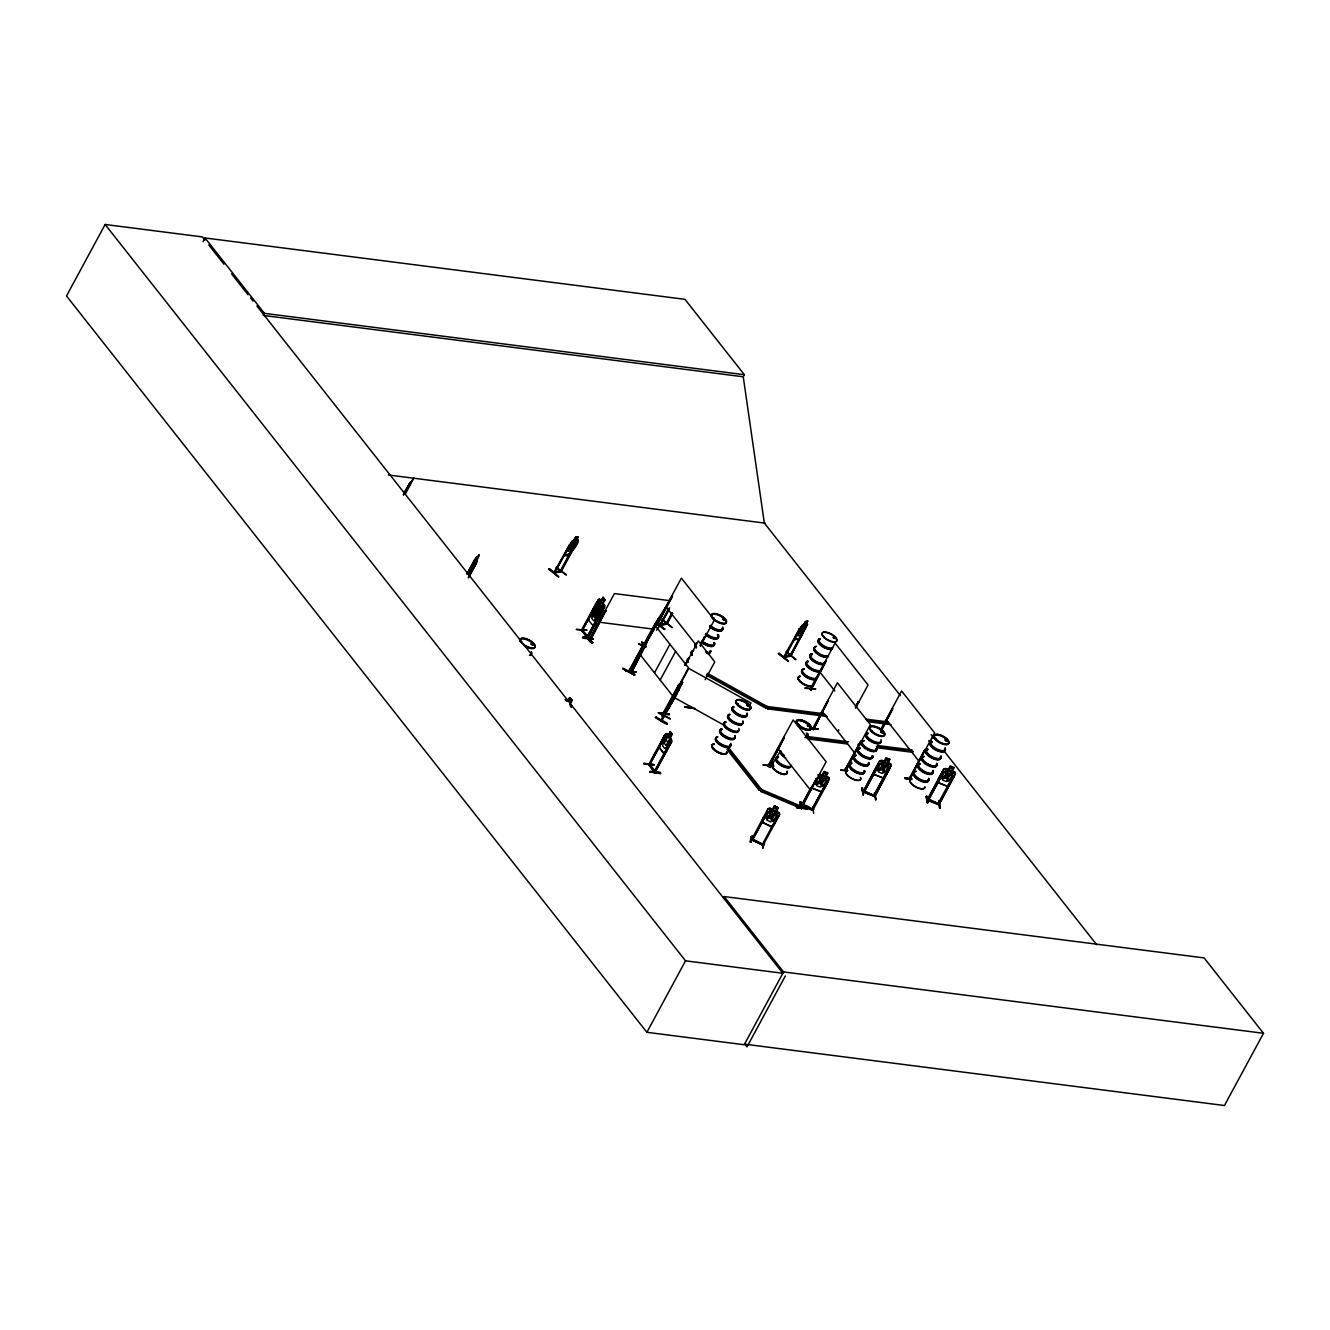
<?xml version="1.0" encoding="UTF-8"?>
<svg xmlns="http://www.w3.org/2000/svg" width="1330" height="1330" viewBox="0 0 1330 1330"><rect width="100%" height="100%" fill="white"/><g stroke="black" fill="none" stroke-linecap="round" stroke-linejoin="round"><path stroke-width="1.5" d="M469.307 575.508L471.219 572.548L469.307 575.508L469.324 570.853L471.352 566.73M469.44 575.574L469.324 570.853M474.727 564.635L468.941 575.358M474.744 559.265L467.013 573.562M477.054 561.46L477.121 556.738L476.29 557.337M478.002 557.968L478.65 555.607L478.634 556.805M468.393 577.336L476.423 562.224L479.016 554.51L476.921 558.151M588.608 620.179L589.788 615.79L588.492 620.162L593.463 626.231L601.094 614.094L600.994 612L596.189 605.998L594.909 606.347M601.094 614.094L600.994 612M571.252 707.41L571.285 705.449M571.468 707.46L571.501 705.382M583.006 630.038C579.099 627.76 587.328 637.319 587.877 637.968L604.568 607.228L604.485 605.133L599.764 599.132L598.384 599.464L592.083 613.296L596.837 619.348L599.481 616.655M604.568 607.228L604.601 605.15M648.591 764.6L654.759 772.431L671.567 741.591L671.6 739.646L666.978 733.562L665.582 733.894L660.478 743.354L659.514 747.693L664.169 753.611M650.237 764.451C646.197 762.24 654.56 771.733 655.125 772.414L671.783 741.658L670.436 737.818M764.551 843.004L764.201 842.09L762.772 848.141L764.251 842.189M762.738 848.041L764.085 842.688M714.193 642.905A8.346 3.408 28.4 0 1 710.835 645.732L710.985 645.532M812.713 806.994L813.677 813.345M874.741 792.746L876.021 799.978L874.675 792.663M875.556 799.712L874.359 793.262M939.213 801.691L940.194 808.175L938.864 800.86L939.529 807.925M939.695 807.859L938.747 801.458M644.701 642.756L628.957 671.816L653.828 625.815L669.406 601.193L644.152 646.929M664.019 715.69L660.977 720.494L676.77 691.484M662.373 719.364L662.074 719.68M661.609 720.727L682.589 682.157L664.019 716.654L679.78 687.593M644.518 646.596L641.825 641.958M874.359 770.436L873.81 774.459L883.053 778.033L886.146 775.008L891.083 765.498M950.335 783.204L947.226 786.246L937.983 782.589L938.531 778.565L943.635 769.122L945.697 768.424L954.857 772.032L955.439 773.777L938.814 804.766L927.06 800.161L943.735 769.222M937.999 782.655L938.664 778.599M643.903 647.344L644.751 645.831M658.882 713.262L669.372 713.961L659.098 712.647M650.004 771.882L660.528 773.478L649.871 771.832L660.478 772.514M660.495 772.614L650.22 771.267M796.737 806.728L796.77 807.576L796.72 806.612L807.027 807.942L807.027 808.923M806.778 808.457L796.404 807.21M840.793 770.12L847.16 770.353M904.965 778.316L911.133 778.948M905.181 777.784L911.349 778.549M593.047 638.6C571.967 639.381 588.259 633.396 593.263 639.132M710.985 645.649L711.001 645.615A8.346 3.408 28.4 0 1 701.741 641.309M750.619 842.356L752.215 836.287L750.619 842.356L751.267 836.553L750.619 842.156M750.054 841.973L751.35 836.52M751.965 838.764L762.273 844.118L752.049 838.848M767.909 811.716L766.878 811.001L767.909 811.716L752.315 840.294L767.959 811.516M777.501 816.155L778.532 816.869L777.501 816.155L762.173 844.766M763.769 844.467C760.461 843.02 765.714 844.301 762.938 845.448L779.679 814.442L779.114 812.58L769.97 808.158L767.909 808.79L751.483 839.895L752.115 838.548M751.483 839.862L763.254 845.315M772.497 809.438L774.409 805.864L778.333 807.776L774.409 805.864M774.559 823.935L771.467 826.844L762.273 822.322L762.805 818.166L762.406 822.306L771.45 826.628L774.459 823.802L779.53 814.426L778.981 812.73M660.977 720.494L661.775 718.965M521.543 642.623L522.291 642.839M521.958 643.022L521.609 642.872M522.175 642.44L521.992 643.171M533.247 644.917L531.119 644.036L532.632 643.687M532.249 644.734L533.264 645.083M533.363 644.984L531.119 643.737M713.761 617.918L713.961 618.799M713.961 618.184L713.229 618.467M713.861 618.899A8.346 3.408 28.4 0 1 717.02 613.895A8.346 3.408 28.4 0 1 726.38 622.473A8.346 3.408 28.4 0 1 713.861 618.899L713.213 618.184M722.539 619.115L724.185 620.279M724.368 619.414L724.684 620.013C723.088 617.369 725.831 621.675 723.57 620.063M738.017 704.152L737.136 704.085L737.917 703.753M737.219 703.952L738.266 704.8A8.296 3.392 28.4 0 0 750.752 708.408A8.296 3.392 28.4 0 0 741.458 699.896A8.296 3.392 28.4 0 0 738.316 704.85L738.266 703.952M738.316 704.135L737.685 703.736M747.992 706.263L746.845 705.349L747.576 704.784M746.995 705.249L748.358 705L748.99 706.396M747.244 705.382L748.657 705.266M747.975 706.047L748.956 705.764M797.601 724.484L798.865 725.016A8.312 3.392 28.4 0 0 811.217 728.707A8.312 3.392 28.4 0 0 801.89 720.162A8.312 3.392 28.4 0 0 798.748 725.133L797.651 724.251L798.748 724.434M824.417 636.638L823.536 636.638M809.521 726.429L807.426 725.548L808.374 725.133M807.892 726.03C808.324 723.919 806.312 726.18 808.424 726.562M833.993 637.286L834.874 638.217M834.359 637.918L833.544 637.203L834.442 637.452M834.708 637.386L834.858 638.3L833.927 637.02M835.174 637.885L834.359 638.35M835.29 638.533L835.14 637.768M871.034 730.735L872.314 731.184L871.2 730.951M871.466 730.552L871.017 730.552M880.676 731.733L882.854 732.93M881.507 731.517L881.823 731.433M935.904 738.798L936.486 739.48L935.389 738.632M935.855 739.463L935.306 738.749L936.42 739.53A8.346 3.408 28.4 0 1 939.479 734.625A8.346 3.408 28.4 0 1 948.839 743.204A8.346 3.408 28.4 0 1 936.32 739.63L936.054 738.915M935.555 738.915L936.42 738.882M945.514 740.477C944.915 738.3 948.34 741.658 945.879 740.611M946.012 739.63L945.663 740.594L944.998 739.696M600.163 606.081L599.863 606.812M593.38 608.924L592.083 613.296M666.679 751.084L664.052 753.778L659.281 747.726L660.628 743.37M410.189 482.225L403.539 494.594M403.988 492.964L410.421 482.374L403.788 494.727M405.318 494.029L413.813 478.135M556.322 567.345L566.248 575.042M566.198 574.66L556.206 567.461M662.423 619.314L672.132 627.527L662.091 619.88M786.279 651.368L795.988 659.514M786.346 651.8L795.589 659.68M590.587 639.713L589.473 639.531L590.603 639.663L605.749 610.786L604.817 610.686L589.356 639.264C588.575 637.103 592.981 639.065 590.038 638.483M565.749 552C562.174 564.236 580.129 543.405 577.918 540.811L577.769 539.781L577.819 540.878M789.837 655.74L790.868 656.056L807.493 624.236L799.845 638.417L794.309 639.78L795.456 636.339M794.442 639.663L800.627 627.062M471.202 572.632L477.121 561.36M684.75 707.045L695.141 708.607L684.651 707.161L693.213 707.61M576.239 542.623L560.395 571.667C560.279 569.174 562.657 570.487 560.595 571.667M666.513 622.773L667.095 623.088M783.503 657.352L790.436 655.607M790.352 654.826L791.483 654.892M403.322 494.793L410.355 482.358M404.736 493.796L413.564 478.002M676.887 693.196L678.017 690.935L675.574 695.39M658.383 712.647L670.303 718.699M673.579 699.547L672.531 701.642M670.087 705.798L679.181 689.173L677.968 690.869M638.616 643.62L645.383 647.195L641.642 642.473M675.989 694.925L671.401 702.423L673.03 699.314M671.517 702.489L672.997 699.397M672.614 701.492L675.673 695.59L675.224 696.388M674.443 697.535L673.828 698.549M668.059 709.472L670.254 705.781L667.926 709.405L669.672 706.446M675.274 695.873L674.111 697.884L677.402 692.315M671.517 702.938L670.503 704.767L673.329 699.763M204.986 240.148L202.459 236.923L105.137 224.487L66.5 295.958L646.895 1032.296L744.202 1044.748L783.57 971.931L724.152 896.553L723.437 897.9M203.058 241.628L205.036 237.97L684.967 299.333L744.368 374.711L743.254 376.789L764.334 523.039L900.377 695.64M205.036 237.97L264.437 313.348L263.307 315.426L743.254 376.789M467.013 574.111L476.456 557.287L467.429 574.294M468.393 577.868L476.439 563.255M549.257 568.691L558.667 576.987L549.34 568.625L548.625 569.323M560.794 570.919C547.428 574.776 555.79 568.974 554.743 573.064L569.855 544.203L553.679 572.964L560.728 571.185M570.188 544.469L554.012 573.23L572.282 541.127L570.853 542.574M575.674 537.137L568.542 548.858L568.193 551.385L570.387 550.836L573.08 547.744L576.638 541.177L576.09 540.296C581.459 534.61 573.912 536.489 573.895 540.828M571.734 549.938L560.063 571.401M576.422 629.522L587.062 630.254L576.422 629.356M596.921 601.659L581.426 630.32L582.025 631.002L597.835 602.407L596.921 601.659L597.835 602.407M599.847 599.298L598.417 599.597L581.991 630.387M581.975 630.919L597.486 602.357M582.025 630.952L582.972 629.938M601.077 601.01L603.089 597.303L605.117 599.863L602.972 603.404L603.471 605.882L599.93 612.448L597.386 613.978L595.491 611.567L596.006 607.461L599.547 600.894L601.193 601.01L603.105 597.502M586.563 634.875L585.665 635.391M597.536 607.876L595.857 607.76L592.316 614.327L591.833 618.417L593.762 620.827L596.306 619.298L599.863 612.748L599.464 610.27L601.609 606.746L599.431 604.153L601.609 606.746M604.369 607.162L587.511 637.984L586.929 637.286L602.424 608.625L603.338 609.389L602.424 608.625M602.789 608.675L586.929 637.286M587.361 637.835L588.06 636.322L586.979 637.303M590.454 639.73L605.749 610.786M592.781 642.723C589.157 644.917 579.065 623.471 592 643.171M591.917 643.255L592.814 642.723L586.53 634.859M567.976 701.243C568.625 693.512 574.776 701.126 569.971 703.653L570.354 706.114M566.43 701.143L568.093 701.259L569.988 697.735M571.767 700.129L569.872 703.653L571.401 705.465M645.299 647.311L638.55 643.77L645.532 646.879M625.632 671.218L636.239 671.883M644.302 642.54L628.558 671.6L629.406 670.087M643.388 646.264L658.899 617.602L660.046 617.985L658.899 617.602M647.012 640.245C645.715 645.914 641.742 646.762 645.083 645.565M651.667 631.65L659.115 617.868M630.57 671.899L681.392 578.134L714.376 619.98L700.328 645.964M647.012 642.091L631.019 671.949L631.683 672.731L631.135 672.032M654.942 627.411L672.348 595.557L657.452 624.851L657.386 623.005M631.285 672.697L646.48 643.371L631.584 672.664L630.669 671.983M657.103 624.801L672.564 596.222M631.584 670.852C632.714 674.21 630.603 669.821 631.617 671.484M659.098 626.28L668.325 609.29M669.638 607.777L659.896 625.665L669.306 609.406M636.189 671.85L625.665 671.002M662.107 624.069L655.873 623.305M634.593 674.925L634.925 674.343C598.483 655.574 658.782 688.042 622.789 668.674L634.476 675.125M667.178 622.573L666.446 624.136L666.546 622.656M666.014 623.803L671.816 613.08M672.465 612.914L666.48 624.086M660.145 625.699L667.028 624.003L672.797 613.18M664.584 629.273L658.367 623.704M657.735 624.302L664.235 629.423L664.867 628.807M654.493 672.864L669.954 644.269M660.162 680.062L675.623 651.467M684.834 665.116L688.907 658.284L685.465 665.515M685.183 665.166L698.3 640.91L714.792 661.841L705.133 679.697M686.047 663.753L688.541 658.234M664.002 711.999L663.038 713.113L678.899 684.501L663.82 714.326L665.116 715.041L663.969 714.16L688.79 668.425L751.018 702.988L749.089 706.562M700.694 643.537L704.784 636.688L700.694 646.014M678.899 684.501L664.102 713.878M700.129 645.299L704.784 636.688M655.507 625.948L688.491 667.793L663.72 713.844L663.421 712.232M661.891 716.172L665.299 711.916M669.356 713.911L669.372 714.942L658.749 713.229M654.177 764.634L643.953 763.387M664.102 736.089L648.608 764.75L649.206 765.448L665.033 736.837L664.102 736.089L665.033 736.837M650.154 764.368L649.273 765.465L664.668 736.803M668.292 735.44L670.303 731.733L668.408 735.457L666.762 735.34L663.205 741.907L662.706 745.997L664.601 748.408L667.128 746.878L670.686 740.311L670.303 737.851L672.332 734.31L670.187 731.716M669.672 743.071L670.586 743.819L669.672 743.071L654.161 771.733L654.759 772.431L654.543 770.835M670.021 743.121L654.742 771.799M689.672 706.612C690.054 707.211 690.652 706.629 689.622 707.394M689.505 707.71L690.287 706.396M655.125 770.668L655.108 772.331M783.403 657.436L799.596 628.674L784.5 657.619L802.007 625.599M784.999 656.538L784.201 657.236M805.864 624.535L806.379 625.632L802.821 632.199L800.128 635.308L797.917 635.856L801.824 626.763L805.514 621.675L807.875 621.11L805.415 621.592L803.503 625.117L801.874 625.615L807.393 624.369M805.83 624.751L807.759 621.01M789.887 655.79L800.494 636.189M805.664 627.527L790.319 656.139M790.369 656.172L805.98 627.095M706.396 675.125L766.08 708.292L767.144 706.496L824.617 713.844M827.376 716.521L767.859 708.907L767.144 706.496L707.444 673.329M763.287 765.199L773.877 765.864M805.199 688.342L815.789 689.007L804.916 687.859M773.462 762.24L770.22 767.377L767.942 766.113L793.162 719.929L826.146 761.791L801.358 807.825L801.591 805.963M768.84 766.03L784.118 737.352L769.322 766.712L768.674 765.881M768.723 765.964L769.156 764.817M768.69 766.512L784.318 738.017M811.167 689.771L810.585 689.073L826.03 660.495L811.25 689.854M810.153 688.957L810.785 689.738L826.246 661.16M769.289 766.728L768.807 764.767L769.505 765.648M810.851 689.821L811.15 687.976L810.236 689.106L835.074 643.072L868.058 684.933L855.506 708.159M770.22 767.377L780.427 751.084A8.446 3.441 28.4 0 0 784.268 755.989M728.175 747.144L761.575 789.521L761.093 790.419L759.098 790.153L759.58 789.255L728.74 750.153M800.693 807.111L816.537 778.499L801.225 808.49L761.142 791.599L761.575 789.521L759.58 789.255M752.248 836.304L751.267 836.57M646.895 1032.296L685.532 960.825L105.137 224.487M813.561 729.588L813.495 727.759L813.561 729.588L828.39 700.212L813.195 729.538L812.563 728.757L837.418 682.789L870.402 724.651L845.514 770.635L846.113 769.571M813.478 729.438L828.39 700.212M774.476 806.047L772.564 809.621L769.987 809.787L766.429 816.354L766.878 820.111L770.536 821.89L774.027 820.028L777.568 813.461L776.238 811.333L778.15 807.825M817.817 729.156L809.854 727.71M812.58 728.823L818.15 728.74M776.221 811.4L778.333 807.776M838.632 729.754L838.665 730.785M800.843 801.757L799.862 802.106L801.525 808.823L800.776 801.757M802.771 805.132C797.136 803.337 812.231 810.319 812.78 810.319L828.324 781.491L827.243 781.059L811.699 809.837L813.594 809.305L812.78 810.286M800.66 806.961L810.785 787.659M816.537 778.499L801.092 807.077L801.674 807.776M855.306 706.745L858.465 701.625L856.237 707.51M802.206 806.18C802.156 800.344 825.631 817.817 801.574 804.434M855.672 706.795L858.465 701.625M824.184 771.666L822.289 775.191L819.679 775.523L816.121 782.09L816.57 785.664L820.244 787.094L823.736 785.033L827.277 778.482L825.947 776.537M829.255 779.313L828.706 777.601L825.963 776.604L828.041 772.963L824.118 771.433L822.273 775.124L817.717 774.841M827.243 781.059L811.899 809.671M812.863 810.02L813.561 809.089M845.564 770.602L845.498 768.773L846.495 769.588M844.999 769.97L860.809 741.359L846.013 770.718L845.348 769.887L845.93 770.635M860.809 741.359L844.932 769.821M881.042 729.039L901.607 691.001L934.591 732.847L909.687 778.831M881.391 729.073L892.563 708.425L881.025 731.5M892.763 709.09L880.676 731.467L882.006 731.5M863.137 792.082L874.741 796.554L891.233 765.498L890.668 763.769L881.507 760.211L879.463 760.976L863.02 792.048L878.432 763.187L879.546 763.836L863.918 792.082M879.512 763.603L864.084 792.414M863.37 795.074L861.724 788.324L863.37 795.074L862.671 788.008L861.707 788.358M889.703 759.264L887.808 762.855L889.122 764.717L885.58 771.284L882.089 773.345L878.415 771.915L877.966 768.341L881.524 761.774L884.117 761.359L885.963 757.684L889.886 759.197L887.991 762.722M889.088 767.31L873.544 796.088L889.088 767.31L890.169 767.743L874.874 796.604M785.332 975.971L747.011 1046.843L744.916 1044.2M911.366 779.463L905.198 778.615L905.165 777.684M910.202 778.931L924.982 749.555L909.703 778.25M924.982 749.555L909.471 778.067M926.495 796.67L927.542 803.27L925.896 796.537L926.877 796.221M927.226 800.244L942.604 771.383L943.735 772.032L928.157 800.643L943.702 771.816M952.18 771.001L954.076 767.41L950.135 765.881L948.307 769.638L945.697 768.624M948.24 769.405L945.697 769.987L942.155 776.554L942.604 780.128L946.262 781.541L949.753 779.496L953.311 772.93L951.981 771.001L953.876 767.476M939.047 804.8L954.341 775.939L953.261 775.523L937.716 804.284C937.367 802.256 941.141 804.151 938.315 803.287M950.218 783.137L955.273 773.711M724.152 896.553L1204.099 957.916L1263.5 1033.294L1224.448 1105.513L744.517 1044.15M673.811 699.098L671.318 703.653M674.426 698.001L676.92 693.495L674.177 698.483M655.225 717.668C678.15 728.557 662.357 724.052 655.69 716.853L667.377 723.287L666.895 724.135M675.108 696.155L676.205 694.227M679.198 688.292L678.217 690.037M677.851 691.234L679.048 689.106M672.016 701.957L672.864 700.528M645.017 646.546L643.803 646.513M662.456 716.571L665.515 711.317M665.682 713.994L664.634 713.146L665.515 714.293M638.383 654.393L653.944 629.772M655.241 627.394L657.303 624.136L659.58 625.383L666.579 623.571M656.471 630.287L660.162 625.183M658.317 712.797L670.154 718.981M682.706 682.224L681.758 683.736M679.032 688.308L682.14 683.238M679.181 688.491L680.079 687.078M676.538 693.645L674.759 697.02M661.559 720.694L664.435 715.906M766.08 708.292L767.144 706.496M767.942 766.113L779.247 748.125M548.642 569.29L558.65 576.904M778.366 653.762L788.407 661.442L779.064 653.096L778.349 653.795M778.782 653.562L788.441 661.309M472.865 568.791L471.352 570.62L472.882 564.951L477.054 558.218M596.854 619.165L599.298 616.538M593.363 626.031L595.99 623.521M586.198 635.358L592.482 643.321M883.053 778.033L886.146 775.008M661.791 624.501L655.341 623.438M643.62 763.819L653.894 765.249M643.87 763.387L654.227 764.65M724.534 619.78L724.102 619.165M746.845 705.05L748.158 704.95M834.159 638.284L834.625 637.585M808.607 725.981L809.571 726.463M882.455 732.68C883.353 731.55 880.044 732.747 881.142 732.032M800.86 808.54L799.862 802.106M801.458 808.673L800.527 802.173L801.525 808.823M863.37 794.891L862.239 788.474M927.492 803.137L926.545 796.637M927.841 802.672L926.761 796.238M864.65 791.367L863.702 791.067M874.059 794.808L875.439 795.556L874.359 795.207M790.186 655.125L784.517 656.156M790.818 656.006L783.885 657.702M930.701 742.606L932.047 741.891L929.121 740.611M657.735 623.837L657.519 623.122M655.757 771.45L649.688 764.717M845.498 768.773L846.179 769.654M581.376 630.171L587.411 637.835M879.562 761.076L884.134 761.442M863.569 790.718L873.943 795.34L864.583 791.5M863.004 791.766L874.841 796.371M812.863 810.303L801.209 805.781M768.009 808.889L769.97 808.291M723.902 619.531L723.188 619.381M798.615 724.784L797.668 724.601M575.79 537.32L578.001 536.771L576.239 540.146M577.287 537.453L575.242 538.982L576.655 538.633M572.149 541.16L577.769 539.781M564.602 555.109L570.021 553.762M560.462 570.653L555.208 572.299M666.347 623.072L660.761 624.452L666.679 623.338M660.661 624.618L660.528 624.651M805.714 624.668L807.493 624.236M799.929 628.94L798.948 628.824M794.309 639.78L799.845 638.417L802.539 634.726M790.535 655.391L784.617 656.488M565.267 699.713L566.763 699.397L568.093 701.259M565.317 699.846L566.73 699.547M751.3 839.529L763.088 845.232M589.406 639.198L590.287 639.381M554.144 573.247L561.21 571.534L577.918 540.811M722.722 618.915L723.836 619.248M532.067 643.537L532.416 643.587M531.884 644.535L532.948 644.485M882.671 732.813L880.975 731.982M945.414 739.846L946.428 740.561M605.965 611.069L604.817 610.686M658.483 624.252L661.791 624.668M705.332 637.403L704.418 636.654M591.019 638.683L589.822 638.217M644.402 645.515L645.117 645.599M643.654 646.463L644.585 646.58M859.03 702.34L858.099 701.592M679.464 685.216L678.549 684.468M809.638 728.109L817.85 729.123M861.375 742.057L860.443 741.309M925.547 750.27L924.633 749.521M847.193 771.25L840.66 770.07M904.849 778.283L911.133 779.081M773.595 766.263L763.004 764.717M817.102 779.197L816.188 778.449M660.528 773.478L649.871 771.832M264.437 313.348L744.368 374.711M388.277 474.96L765.465 523.189M669.439 600.611L614.427 593.579L589.473 639.531L591.019 638.915M605.117 599.863L602.989 597.286M598.966 622.174L653.978 629.206M582.39 629.256L582.656 629.988M582.49 630.287L588.542 637.004L588.01 636.305M582.606 637.369L593.047 638.732M865.664 719.098L888.24 721.974M706.878 674.227L766.662 707.394L772.813 708.175M791.284 710.536L795.39 711.068M801.558 711.849L805.648 712.381M809.754 712.897L813.86 713.429M873.394 721.026L877.501 721.558M768.341 708.026L825.814 715.374M866.861 720.611L889.454 723.503M868.44 721.774L891.017 724.667M807.426 736.537L848.49 741.791M877.218 745.465L912.114 749.921M924.483 751.5L926.495 751.766M815.157 738.483L819.263 739.014M823.37 739.53L827.476 740.062M833.627 740.843L837.734 741.375M887.01 747.676L891.117 748.192M897.268 748.973L901.374 749.505M806.579 737.801L847.642 743.054M857.9 744.368L862.006 744.883M876.37 746.729L913.328 751.45M808.158 738.965L847.16 743.952M877.95 747.876L912.846 752.348M672.215 734.293L670.187 731.916M668.292 735.241L667.095 733.578L665.632 734.044L649.057 764.7M783.57 971.931L1263.5 1033.294M685.532 960.825L782.838 973.277L256.856 305.95M713.794 618.234L712.747 618.201L713.661 618.417M532.831 645.117L531.435 644.435M748.591 706.263L747.111 705.432M927.841 798.948L938.115 803.536L927.825 798.914M834.342 637.186L833.046 637.585L834.475 638.6M946.012 740.81L947.176 740.91L946.062 739.746M881.857 732.813L882.721 731.949M762.738 843.735L762.123 845.015M951.981 771.068L954.74 772.132M942.654 771.616L943.735 772.032M954.375 776.171L953.261 775.523M887.808 762.855L890.551 763.919M938.132 782.506L947.226 786.246M878.465 763.403L879.546 763.836M889.122 767.543L890.202 767.959M873.96 774.293L883.02 777.884M927.16 799.978L939.013 804.583M827.277 781.292L828.324 781.491M812.115 788.058L821.175 791.633M811.965 788.208L821.208 791.782L824.301 788.757L829.405 779.247L828.823 777.518L819.679 774.027M813.428 809.039L812.431 808.873M813.428 727.676L813.761 728.508M588.076 636.937L587.494 636.239M761.575 789.521L801.658 806.412L801.707 807.593L761.625 790.718M928.805 741.209L931.732 742.489M808.74 725.432L809.405 725.964M811.267 688.125L811.416 688.774M649.722 764.318L649.738 763.769M643.87 645.366L646.147 646.629M681.426 684.767L680.977 685.399M673.329 697.02L724.9 725.665M768.424 765.216L770.702 766.479M808.939 725.449L809.521 726.28M658.067 624.186L664.551 629.406M641.775 641.925L645.782 647.228M931.166 734.709L933.743 737.967M944.001 750.985L1096.718 944.749M932.18 738.283L931.865 738.882M886.146 719.596L919.13 761.442M819.613 671.667L834.841 690.985M821.957 711.384L854.957 753.229M766.662 707.394L767.859 708.907M665.931 606.729L696.388 645.349M777.701 748.524L810.685 790.369M727.693 748.042L734.11 756.188M736.687 759.447L739.264 762.705M745.681 770.851L748.241 774.11M750.818 777.368L753.395 780.627M755.955 783.885L761.142 791.599M726.978 749.405L759.098 790.153M640.046 654.543L673.047 696.388M663.903 737.252L670.021 744.966M569.872 697.519L572.016 700.112M208.777 244.953L223.955 264.221M231.553 273.847L247.995 294.711M250.522 297.92L253.049 301.129M801.175 807.293L801.225 808.49M520.246 641.692A8.279 3.375 28.4 0 1 527.295 639.946A8.279 3.375 28.4 0 1 534.66 647.76A8.279 3.375 28.4 0 1 523.804 645.466M521.194 642.506A8.346 3.408 28.4 0 1 526.215 638.999A8.346 3.408 28.4 0 1 535.076 647.112A8.346 3.408 28.4 0 1 524.003 645.067M531.269 652.232A8.446 3.441 28.4 0 1 529.423 655.158M531.402 651.733A8.312 3.392 28.4 0 1 530.753 654.327M531.352 653.745A8.446 3.441 28.4 0 1 530.387 655.258M742.439 723.354A8.312 3.392 28.4 0 1 732.215 722.523A8.312 3.392 28.4 0 1 729.572 715.274M742.805 722.955A8.446 3.441 28.4 0 1 732.414 722.107A8.446 3.441 28.4 0 1 729.738 714.742M738.682 730.868A8.346 3.408 28.4 0 1 727.743 728.557A8.346 3.408 28.4 0 1 725.981 721.858M738.798 728.408A8.279 3.375 28.4 0 1 730.785 729.721A8.279 3.375 28.4 0 1 725.116 721.741M746.778 713.944A8.446 3.441 28.4 0 1 737.618 714.775A8.446 3.441 28.4 0 1 734.01 706.845M742.871 720.943A8.312 3.392 28.4 0 1 734.825 722.257A8.312 3.392 28.4 0 1 729.123 714.243M746.429 714.376A8.329 3.408 28.4 0 1 737.402 715.191A8.329 3.408 28.4 0 1 733.827 707.377M742.739 721.425A8.446 3.441 28.4 0 1 733.578 722.257A8.446 3.441 28.4 0 1 729.954 714.326M747.011 713.545A8.446 3.441 28.4 0 1 738.815 714.875A8.446 3.441 28.4 0 1 733.046 706.745M747.144 713.046A8.312 3.392 28.4 0 1 739.081 714.376A8.312 3.392 28.4 0 1 733.395 706.346M730.004 744.75A8.312 3.392 28.4 0 1 721.941 746.063A8.312 3.392 28.4 0 1 716.255 738.05M730.37 744.318A8.446 3.441 28.4 0 1 721.209 745.149A8.446 3.441 28.4 0 1 717.585 737.219M726.928 751.982A8.279 3.375 28.4 0 1 716.737 751.167A8.279 3.375 28.4 0 1 714.11 743.936M738.449 730.669A8.279 3.375 28.4 0 1 728.258 729.854A8.279 3.375 28.4 0 1 725.631 722.622M726.878 752.198A8.346 3.408 28.4 0 1 716.604 751.367A8.346 3.408 28.4 0 1 713.961 744.085M738.499 731.184A8.346 3.408 28.4 0 1 727.56 728.873A8.346 3.408 28.4 0 1 725.814 722.173M734.925 737.552A8.446 3.441 28.4 0 1 724.518 736.704A8.446 3.441 28.4 0 1 721.841 729.339M730.735 743.42A8.329 3.408 28.4 0 1 722.656 744.75A8.329 3.408 28.4 0 1 716.953 736.72M734.576 737.967A8.329 3.408 28.4 0 1 724.318 737.119A8.329 3.408 28.4 0 1 721.675 729.854M730.586 743.919A8.446 3.441 28.4 0 1 721.425 744.75A8.446 3.441 28.4 0 1 717.801 736.82M734.842 736.022A8.446 3.441 28.4 0 1 725.681 736.853A8.446 3.441 28.4 0 1 722.074 728.923M734.975 735.54A8.312 3.392 28.4 0 1 726.928 736.853A8.312 3.392 28.4 0 1 721.242 728.84M717.751 636.289A8.312 3.392 28.4 0 1 714.393 639.115A8.312 3.392 28.4 0 1 705.332 634.693M717.319 634.593A8.446 3.441 28.4 0 1 715.523 638.799A8.446 3.441 28.4 0 1 705.499 634.244M714.376 642.44A8.279 3.375 28.4 0 1 711.849 645.316A8.279 3.375 28.4 0 1 703.587 642.107M714.343 642.639A8.346 3.408 28.4 0 1 711.783 645.532A8.346 3.408 28.4 0 1 703.47 642.307M722.373 627.96A8.446 3.441 28.4 0 1 718.965 630.836A8.446 3.441 28.4 0 1 709.771 626.364M718.466 634.959A8.329 3.408 28.4 0 1 715.124 637.802A8.329 3.408 28.4 0 1 706.047 633.379M722.024 628.392A8.329 3.408 28.4 0 1 718.665 631.235A8.329 3.408 28.4 0 1 709.588 626.812M718.333 635.457A8.446 3.441 28.4 0 1 714.925 638.317A8.446 3.441 28.4 0 1 705.731 633.845M722.888 628.674A8.446 3.441 28.4 0 1 718.3 630.287A8.446 3.441 28.4 0 1 709.987 625.948M722.722 627.078A8.312 3.392 28.4 0 1 719.38 629.905A8.312 3.392 28.4 0 1 710.32 625.482M701.392 642.024A8.279 3.375 28.4 0 0 710.419 646.413A8.296 3.392 28.4 0 0 713.761 643.62A8.279 3.375 28.4 0 1 710.419 646.413A8.296 3.392 28.4 0 1 701.375 642.041M714.027 643.221A8.346 3.408 28.4 0 1 710.669 646.048A8.346 3.408 28.4 0 1 701.575 641.625M710.503 651.567A8.446 3.441 28.4 0 1 706.812 653.329M696.371 647.527A8.446 3.441 28.4 0 1 696.255 643.654M709.871 650.885A8.329 3.408 28.4 0 1 708.042 653.762M696.222 647.993A8.329 3.408 28.4 0 1 696.089 644.169M710.719 651.151A8.446 3.441 28.4 0 1 707.028 652.914M696.604 647.128A8.446 3.441 28.4 0 1 696.471 643.238M710.852 650.653A8.312 3.392 28.4 0 1 705.432 651.999M696.172 645.432A8.312 3.392 28.4 0 1 696.105 643.454M692.332 655.008A8.446 3.441 28.4 0 1 693.395 650.836M691.883 653.329A8.329 3.408 28.4 0 1 693.711 650.437M692.115 655.407A8.446 3.441 28.4 0 1 691.982 651.534M688.524 662.224A8.346 3.408 28.4 0 1 689.555 658.084M687.593 661.243A8.346 3.408 28.4 0 1 689.406 658.367M691.168 654.643A8.329 3.408 28.4 0 1 691.833 652.049M806.429 732.996A8.446 3.441 28.4 0 1 805.365 737.169M806.196 737.252A8.312 3.392 28.4 0 1 805.032 737.552M806.861 734.675A8.312 3.392 28.4 0 1 806.928 736.654M807.443 733.844A8.446 3.441 28.4 0 1 805.598 736.754M807.576 733.345A8.312 3.392 28.4 0 1 805.747 736.221M790.502 767.028A8.312 3.392 28.4 0 1 779.596 764.717A8.312 3.392 28.4 0 1 777.851 758.05M776.836 757.817A8.446 3.441 28.4 0 0 781.641 765.448A8.446 3.441 28.4 0 0 791.084 765.731A8.329 3.408 28.4 0 1 780.311 763.403A8.329 3.408 28.4 0 1 778.565 756.72M786.894 771.666A8.346 3.408 28.4 0 1 778.798 772.979A8.346 3.408 28.4 0 1 773.096 764.933M787.077 771.201A8.279 3.375 28.4 0 1 779.048 772.514A8.279 3.375 28.4 0 1 773.378 764.534M787.028 771.4A8.346 3.408 28.4 0 1 778.948 772.73A8.346 3.408 28.4 0 1 773.229 764.683M791.3 765.332A8.446 3.441 28.4 0 1 780.91 764.484A8.446 3.441 28.4 0 1 778.233 757.119M784.052 756.404A8.446 3.441 28.4 0 1 780.361 750.536M785.681 757.967A8.312 3.392 28.4 0 1 780.012 751.949M784.567 755.507A8.329 3.408 28.4 0 1 780.71 750.619M876.021 748.807A8.312 3.392 28.4 0 1 867.975 750.12A8.312 3.392 28.4 0 1 862.272 742.107M876.387 748.391A8.446 3.441 28.4 0 1 867.226 749.206A8.446 3.441 28.4 0 1 863.602 741.276M872.763 756.521A8.346 3.408 28.4 0 1 862.488 755.689A8.346 3.408 28.4 0 1 859.845 748.408M872.979 756.072A8.312 3.392 28.4 0 1 862.738 755.24A8.312 3.392 28.4 0 1 860.111 747.975M872.912 756.255A8.346 3.408 28.4 0 1 862.638 755.407A8.346 3.408 28.4 0 1 859.995 748.142M880.942 741.608A8.446 3.441 28.4 0 1 870.535 740.76A8.446 3.441 28.4 0 1 867.858 733.395M877.035 748.591A8.329 3.408 28.4 0 1 866.778 747.759A8.329 3.408 28.4 0 1 864.151 740.494M880.593 742.024A8.329 3.408 28.4 0 1 870.335 741.192A8.329 3.408 28.4 0 1 867.692 733.927M876.603 747.975A8.446 3.441 28.4 0 1 867.443 748.807A8.446 3.441 28.4 0 1 863.818 740.876M881.158 741.209A8.446 3.441 28.4 0 1 870.751 740.361A8.446 3.441 28.4 0 1 868.091 732.996M880.992 739.596A8.312 3.392 28.4 0 1 872.946 740.91A8.312 3.392 28.4 0 1 867.26 732.896M863.868 771.284A8.312 3.392 28.4 0 1 855.805 772.614A8.312 3.392 28.4 0 1 850.119 764.6M864.217 770.868A8.446 3.441 28.4 0 1 855.057 771.699A8.446 3.441 28.4 0 1 851.449 763.769M860.46 777.634A8.346 3.408 28.4 0 1 852.38 778.948A8.346 3.408 28.4 0 1 846.678 770.901M860.527 777.452A8.312 3.392 28.4 0 1 851.516 778.266A8.312 3.392 28.4 0 1 847.958 770.469M872.048 756.138A8.312 3.392 28.4 0 1 863.037 756.953A8.312 3.392 28.4 0 1 859.479 749.156M872.297 755.739A8.346 3.408 28.4 0 1 863.253 756.554A8.346 3.408 28.4 0 1 859.679 748.724M868.49 762.971A8.446 3.441 28.4 0 1 859.33 763.802A8.446 3.441 28.4 0 1 855.705 755.872M864.882 771.068A8.329 3.408 28.4 0 1 854.625 770.236A8.329 3.408 28.4 0 1 851.981 762.971M868.141 763.403A8.329 3.408 28.4 0 1 860.078 764.733A8.329 3.408 28.4 0 1 854.375 756.704M864.45 770.452A8.446 3.441 28.4 0 1 855.29 771.284A8.446 3.441 28.4 0 1 851.665 763.354M868.706 762.572A8.446 3.441 28.4 0 1 859.546 763.403A8.446 3.441 28.4 0 1 855.922 755.473M869.122 763.171A8.312 3.392 28.4 0 1 858.897 762.339A8.312 3.392 28.4 0 1 856.271 755.091M827.692 657.07A8.312 3.392 28.4 0 1 817.518 654.161A8.312 3.392 28.4 0 1 814.608 647.793M828.041 656.688A8.446 3.441 28.4 0 1 817.701 653.728A8.446 3.441 28.4 0 1 814.741 647.261M824.101 663.67A8.296 3.392 28.4 0 1 813.129 660.145A8.296 3.392 28.4 0 1 812.198 654.127M825.082 662.623A8.312 3.392 28.4 0 1 814.176 660.328A8.312 3.392 28.4 0 1 812.431 653.662M824.301 663.421A8.346 3.408 28.4 0 1 813.245 659.88A8.346 3.408 28.4 0 1 812.314 653.811M832.314 648.807A8.446 3.441 28.4 0 1 821.125 645.216A8.446 3.441 28.4 0 1 820.194 639.082M828.407 655.757A8.312 3.392 28.4 0 1 817.401 652.232A8.312 3.392 28.4 0 1 816.487 646.181M831.965 649.19A8.312 3.392 28.4 0 1 820.959 645.665A8.312 3.392 28.4 0 1 820.028 639.614M828.258 656.288A8.446 3.441 28.4 0 1 817.086 652.698A8.446 3.441 28.4 0 1 816.155 646.563M832.53 648.392A8.446 3.441 28.4 0 1 821.358 644.817A8.446 3.441 28.4 0 1 820.411 638.666M832.68 647.86A8.312 3.392 28.4 0 1 822.489 644.95A8.312 3.392 28.4 0 1 819.579 638.583M816.47 678.067A8.312 3.392 28.4 0 1 807.177 677.785A8.312 3.392 28.4 0 1 802.439 670.27M803.769 669.456A8.446 3.441 28.4 0 0 806.446 676.82A8.446 3.441 28.4 0 0 816.836 677.668A8.329 3.408 28.4 0 1 806.063 675.324A8.329 3.408 28.4 0 1 804.318 668.658M812.713 685.582A8.346 3.408 28.4 0 1 801.774 683.271A8.346 3.408 28.4 0 1 800.012 676.571M812.929 685.116A8.312 3.392 28.4 0 1 802.023 682.805A8.312 3.392 28.4 0 1 800.278 676.155M823.702 664.385A8.279 3.375 28.4 0 1 812.746 660.877A8.279 3.375 28.4 0 1 811.832 654.859M812.846 685.316A8.346 3.408 28.4 0 1 801.907 683.005A8.346 3.408 28.4 0 1 800.161 676.322M823.968 664.019A8.346 3.408 28.4 0 1 812.929 660.478A8.346 3.408 28.4 0 1 811.998 654.41M820.161 671.284A8.446 3.441 28.4 0 1 808.973 667.693A8.446 3.441 28.4 0 1 808.042 661.559M819.795 671.667A8.312 3.392 28.4 0 1 808.79 668.142A8.312 3.392 28.4 0 1 807.875 662.107M817.069 677.253A8.446 3.441 28.4 0 1 806.662 676.421A8.446 3.441 28.4 0 1 803.985 669.04M820.377 670.885A8.446 3.441 28.4 0 1 809.189 667.294A8.446 3.441 28.4 0 1 808.258 661.16M821.242 669.738A8.312 3.392 28.4 0 1 811.217 668.026A8.312 3.392 28.4 0 1 807.426 661.06M940.194 757.019A8.312 3.392 28.4 0 1 931.183 757.834A8.312 3.392 28.4 0 1 927.625 750.02M940.859 757.701A8.446 3.441 28.4 0 1 930.451 756.853A8.446 3.441 28.4 0 1 927.775 749.488M936.869 763.171A8.312 3.392 28.4 0 1 928.822 764.501A8.312 3.392 28.4 0 1 923.12 756.471M937.085 764.467A8.346 3.408 28.4 0 1 926.811 763.636A8.346 3.408 28.4 0 1 924.167 756.354M944.832 748.707A8.446 3.441 28.4 0 1 935.672 749.538A8.446 3.441 28.4 0 1 932.047 741.608M940.925 755.689A8.329 3.408 28.4 0 1 932.862 757.019A8.329 3.408 28.4 0 1 927.16 748.99M944.483 749.123A8.329 3.408 28.4 0 1 935.439 749.954A8.329 3.408 28.4 0 1 931.881 742.123M941.075 757.302A8.446 3.441 28.4 0 1 930.668 756.454A8.446 3.441 28.4 0 1 928.008 749.089M945.048 748.291A8.446 3.441 28.4 0 1 936.869 749.638A8.446 3.441 28.4 0 1 931.083 741.492M945.181 747.809A8.312 3.392 28.4 0 1 937.135 749.123A8.312 3.392 28.4 0 1 931.432 741.109M928.041 779.496A8.312 3.392 28.4 0 1 919.994 780.81A8.312 3.392 28.4 0 1 914.292 772.797M928.407 779.081A8.446 3.441 28.4 0 1 920.227 780.411A8.446 3.441 28.4 0 1 914.442 772.264M924.782 787.21A8.346 3.408 28.4 0 1 914.508 786.379A8.346 3.408 28.4 0 1 911.865 779.097M924.932 786.944A8.346 3.408 28.4 0 1 914.658 786.096A8.346 3.408 28.4 0 1 912.014 778.831M936.237 764.351A8.312 3.392 28.4 0 1 928.19 765.664A8.312 3.392 28.4 0 1 922.488 757.651M932.962 772.298A8.446 3.441 28.4 0 1 922.571 771.45A8.446 3.441 28.4 0 1 919.895 764.085M928.756 778.183A8.312 3.392 28.4 0 1 919.745 778.998A8.312 3.392 28.4 0 1 916.171 771.184M932.33 771.616A8.329 3.408 28.4 0 1 923.286 772.431A8.329 3.408 28.4 0 1 919.712 764.617M928.623 778.665A8.446 3.441 28.4 0 1 919.462 779.496A8.446 3.441 28.4 0 1 915.838 771.566M932.895 770.785A8.446 3.441 28.4 0 1 923.735 771.616A8.446 3.441 28.4 0 1 920.111 763.686M933.028 770.286A8.312 3.392 28.4 0 1 924.965 771.6A8.312 3.392 28.4 0 1 919.279 763.586M472.882 565.948L472.865 567.81L476.423 559.381L472.882 565.948M471.768 569.739L476.273 561.293L474.511 563.471C481.676 548.392 467.046 574.477 473.663 565.017L471.768 569.739M772.846 821.159L771.45 820.909L771.151 816.487C766.479 820.909 762.755 817.817 770.785 815.357C767.659 808.623 773.644 808.989 772.065 814.941C776.454 810.336 779.447 814.426 772.414 816.105L772.846 821.159M822.588 786.23L821.175 785.964L820.893 781.874C816.57 786.495 812.231 783.819 820.51 780.81C817.401 774.592 823.37 774.492 821.807 780.328C825.963 775.922 830.02 778.582 822.156 781.425L822.588 786.23M884.433 772.481L883.037 772.348L882.738 768.125C878.415 772.747 874.076 770.07 882.355 767.061C879.246 760.843 885.215 760.743 883.652 766.579C887.808 762.173 891.865 764.833 884.001 767.676L884.433 772.481M948.606 780.693L947.209 780.544L946.927 776.321C942.355 780.91 938.415 778.266 946.544 775.274C943.419 769.056 949.387 768.956 947.825 774.792C951.981 770.369 956.037 773.029 948.174 775.872L948.606 780.693M571.102 549.39L576.206 541.111L572.449 544.835L572.249 542.091L571.551 545.749L567.794 550.188L571.634 546.397L571.102 549.39M800.843 633.861L805.93 625.582L802.19 629.306L801.99 626.563L801.292 630.221L797.485 634.792L801.375 630.869L800.843 633.861M596.937 608.957L596.306 613.512C599.913 609.074 601.193 614.177 596.272 614.809L595.358 620.694L595.424 615.042L592.548 616.97L591.784 616.239L595.408 613.778L596.289 608.093L596.937 608.957M600.296 602.074C594.976 612.964 608.841 599.747 599.614 607.91L598.683 613.795L598.766 608.143L595.807 610.121L595.158 609.34L598.766 606.879L599.664 601.21L600.296 602.074M807.044 808.856L796.753 807.643L807.044 808.856M675.607 694.975L680.278 686.413L674.194 697.203L676.887 692.481L675.607 694.975M573.263 542.008L569.706 548.575L571.917 548.027L575.458 541.46L573.263 542.008M596.904 609.04L593.346 615.607L595.275 618.018L598.832 611.451L596.904 609.04M600.562 602.191L597.02 608.758L598.899 611.152L602.457 604.585L600.562 602.191M599.464 605.366L598.832 606.547L600.063 608.093L600.695 606.912L599.464 605.366M603.122 598.517L602.49 599.68L603.704 601.226L604.335 600.063L603.122 598.517M570.005 698.749L569.373 699.929L570.587 701.475L571.218 700.295L570.005 698.749M667.776 736.62L664.219 743.187L666.114 745.598L669.672 739.031L667.776 736.62M670.32 732.946L669.688 734.127L670.918 735.673L671.55 734.493L670.32 732.946M802.988 626.463L799.446 633.03L801.641 632.498L805.199 625.931L802.988 626.463M805.614 622.274L804.966 623.438L807.027 621.925L805.614 622.274M771.949 810.735L768.391 817.302L772.065 819.081L775.606 812.514L771.949 810.735M774.825 806.944L774.193 808.125L776.537 809.272L777.169 808.091L774.825 806.944M821.641 776.288L818.1 782.855L821.774 784.284L825.315 777.718L821.641 776.288M824.517 772.431L823.885 773.611L826.246 774.526L826.878 773.362L824.517 772.431M883.486 762.539L879.945 769.106L883.602 770.519L887.16 763.969L883.486 762.539M886.362 758.682L885.73 759.862L888.091 760.777L888.723 759.596L886.362 758.682M947.675 770.752L944.117 777.302L947.791 778.732L951.332 772.165L947.675 770.752M950.551 766.895L949.903 768.075L952.263 768.989L952.912 767.809L950.551 766.895M679.497 685.632L680.461 686.38L679.497 685.632M522.59 643.537A8.312 3.392 28.4 0 0 535.059 647.095A8.312 3.392 28.4 0 0 525.732 638.55A8.312 3.392 28.4 0 0 522.59 643.537M737.967 705.515A8.279 3.375 28.4 0 0 750.386 709.073A8.279 3.375 28.4 0 0 741.109 700.561A8.296 3.392 28.4 0 0 737.951 705.532A8.296 3.392 28.4 0 0 750.386 709.09A8.296 3.392 28.4 0 0 741.093 700.577A8.279 3.375 28.4 0 0 737.967 705.515M738.15 705.116A8.346 3.408 28.4 0 0 750.669 708.691A8.346 3.408 28.4 0 0 741.309 700.129A8.346 3.408 28.4 0 0 738.15 705.116M716.488 751.6A8.312 3.392 28.4 0 0 726.729 752.431A8.346 3.408 28.4 0 1 716.471 751.633A8.346 3.408 28.4 0 1 713.828 744.351A8.312 3.392 28.4 0 0 716.488 751.6M713.562 619.547A8.279 3.375 28.4 0 0 725.964 623.088A8.279 3.375 28.4 0 0 716.687 614.576A8.279 3.375 28.4 0 0 713.562 619.547M713.745 619.132A8.346 3.408 28.4 0 0 726.246 622.706A8.346 3.408 28.4 0 0 716.903 614.127A8.346 3.408 28.4 0 0 713.745 619.132M798.715 725.166A8.346 3.408 28.4 0 0 811.234 728.757A8.346 3.408 28.4 0 0 801.874 720.178A8.346 3.408 28.4 0 0 798.715 725.166M798.399 725.814A8.279 3.375 28.4 0 0 810.818 729.372A8.296 3.392 28.4 0 0 801.541 720.843A8.296 3.392 28.4 0 0 798.399 725.814A8.296 3.392 28.4 0 0 810.835 729.372A8.279 3.375 28.4 0 0 801.541 720.86A8.279 3.375 28.4 0 0 798.399 725.814M798.582 725.415A8.346 3.408 28.4 0 0 811.101 728.99A8.346 3.408 28.4 0 0 801.741 720.428A8.346 3.408 28.4 0 0 798.582 725.415M872.148 731.417A8.346 3.408 28.4 0 0 884.65 734.991A8.346 3.408 28.4 0 0 875.306 726.429A8.346 3.408 28.4 0 0 872.148 731.417M871.815 732.065A8.312 3.392 28.4 0 0 884.284 735.64A8.312 3.392 28.4 0 0 874.957 727.094A8.312 3.392 28.4 0 0 871.815 732.065M872.014 731.666A8.346 3.408 28.4 0 0 884.516 735.241A8.346 3.408 28.4 0 0 875.173 726.662A8.346 3.408 28.4 0 0 872.014 731.666M824.334 637.369A8.346 3.408 28.4 0 0 836.836 640.944A8.346 3.408 28.4 0 0 827.493 632.365A8.346 3.408 28.4 0 0 824.334 637.369M824.151 637.752A8.279 3.375 28.4 0 0 836.57 641.293A8.279 3.375 28.4 0 0 827.293 632.797A8.279 3.375 28.4 0 0 824.151 637.752M927.609 764.451A8.346 3.408 28.4 0 0 936.653 763.636A8.346 3.408 28.4 0 1 927.559 764.517A8.346 3.408 28.4 0 1 923.984 756.687A8.346 3.408 28.4 0 0 927.609 764.451M935.988 740.278A8.312 3.392 28.4 0 0 948.456 743.836A8.312 3.392 28.4 0 0 939.13 735.307A8.312 3.392 28.4 0 0 935.988 740.278M936.187 739.879A8.346 3.408 28.4 0 0 948.706 743.453A8.346 3.408 28.4 0 0 939.346 734.875A8.346 3.408 28.4 0 0 936.187 739.879"/></g></svg>
